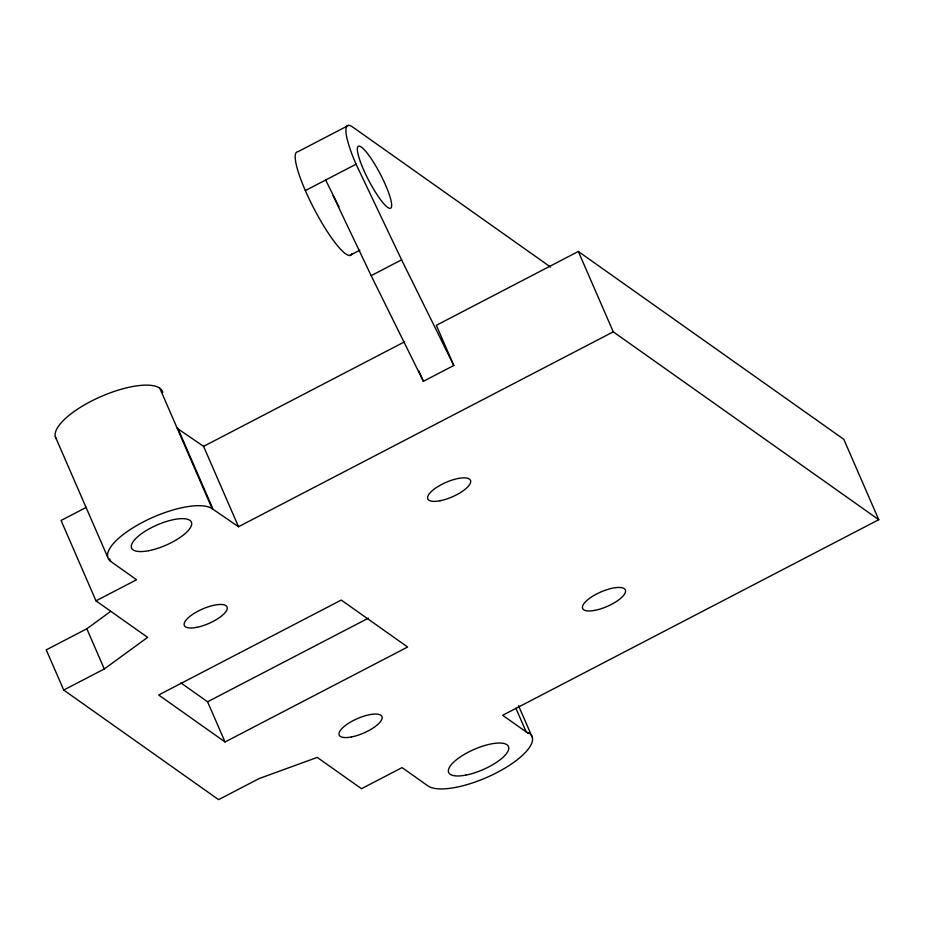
<?xml version="1.0" encoding="UTF-8"?>
<svg xmlns="http://www.w3.org/2000/svg" width="925" height="925" viewBox="0 0 925 925"><rect width="100%" height="100%" fill="white"/><g stroke="black" fill="none" stroke-linecap="round" stroke-linejoin="round"><path stroke-width="1.39" d="M515.896 708.238L526.209 731.952L529.297 733.132A58.206 19.714 -23.5 0 1 497.014 772.548A58.206 19.714 -23.5 0 1 427.87 785.868L402.063 767.611L361.49 788.713L317.24 757.402L259.15 778.549L218.589 799.651L63.721 690.062L46.25 649.882L86.823 628.78L110.769 611.321M63.721 690.062L104.294 668.96L147.63 637.371L96.003 600.845L61.062 520.474L86.418 507.293M348.632 125.349L297.919 151.723A58.206 11.008 62.5 0 0 315.113 210.784A58.206 11.008 62.5 0 0 351.916 253.635M305.354 190.573L356.067 164.199A58.206 11.008 62.5 0 1 352.656 127.014L550.572 267.059M349.65 255.508L359.802 250.236M528.476 733.548L502.657 715.291L878.75 519.7L843.808 439.329L578.322 251.473L436.334 325.311L453.805 365.491L423.373 381.32L371.156 275.65L401.589 259.832L356.067 164.199M177.242 428.368L203.581 446.359L238.523 526.73L613.263 331.832L878.75 519.7M203.581 446.359L404.618 341.799M96.003 600.845L136.576 579.744L110.769 561.475A58.206 19.714 -23.5 0 1 143.04 522.058A58.206 19.714 -23.5 0 1 212.195 508.727L238.523 526.73M180.803 682.835L207.582 701.786L368.439 618.131M225.052 741.966L407.613 647.026L341.244 600.059L158.684 694.999L225.052 741.966L207.582 701.786M339.024 206.876L325.635 180.017M401.589 259.832L453.805 365.491M333.081 195.661L371.156 275.65M578.322 251.473L613.263 331.832M418.863 370.948L423.373 381.32M518.509 705.613L532.337 737.398M177.762 428.102L212.715 508.461M159.771 388.188L212.195 508.727M109.624 558.839L110.769 561.475M55.303 436.658L107.716 557.208M86.823 628.78L104.294 668.96M56.379 439.005A58.206 19.714 -23.5 0 1 100.871 396.617A58.206 19.714 -23.5 0 1 162.823 392.466M148.694 550.71A32.595 11.042 -23.5 0 0 191.579 522.729A32.595 11.042 -23.5 0 0 144.15 531.875A32.595 11.042 -23.5 0 0 148.694 550.71M465.795 775.115A32.595 11.042 -23.5 0 0 508.681 747.122A32.595 11.042 -23.5 0 0 461.263 756.268A32.595 11.042 -23.5 0 0 465.795 775.115M351.454 736.959A23.287 7.886 -23.5 0 0 382.083 716.968A23.287 7.886 -23.5 0 0 348.205 723.5A23.287 7.886 -23.5 0 0 351.454 736.959M196.586 627.37A23.287 7.886 -23.5 0 0 227.215 607.378A23.287 7.886 -23.5 0 0 193.337 613.911A23.287 7.886 -23.5 0 0 196.586 627.37M439.999 500.772A23.287 7.886 -23.5 0 0 470.628 480.78A23.287 7.886 -23.5 0 0 436.762 487.313A23.287 7.886 -23.5 0 0 439.999 500.772M594.868 610.361A23.287 7.886 -23.5 0 0 625.497 590.37A23.287 7.886 -23.5 0 0 591.618 596.903A23.287 7.886 -23.5 0 0 594.868 610.361M360.426 161.875A34.93 6.602 62.5 0 0 390.026 208.379A34.93 6.602 62.5 0 0 373.053 161.47A34.93 6.602 62.5 0 0 360.426 161.875"/></g></svg>
